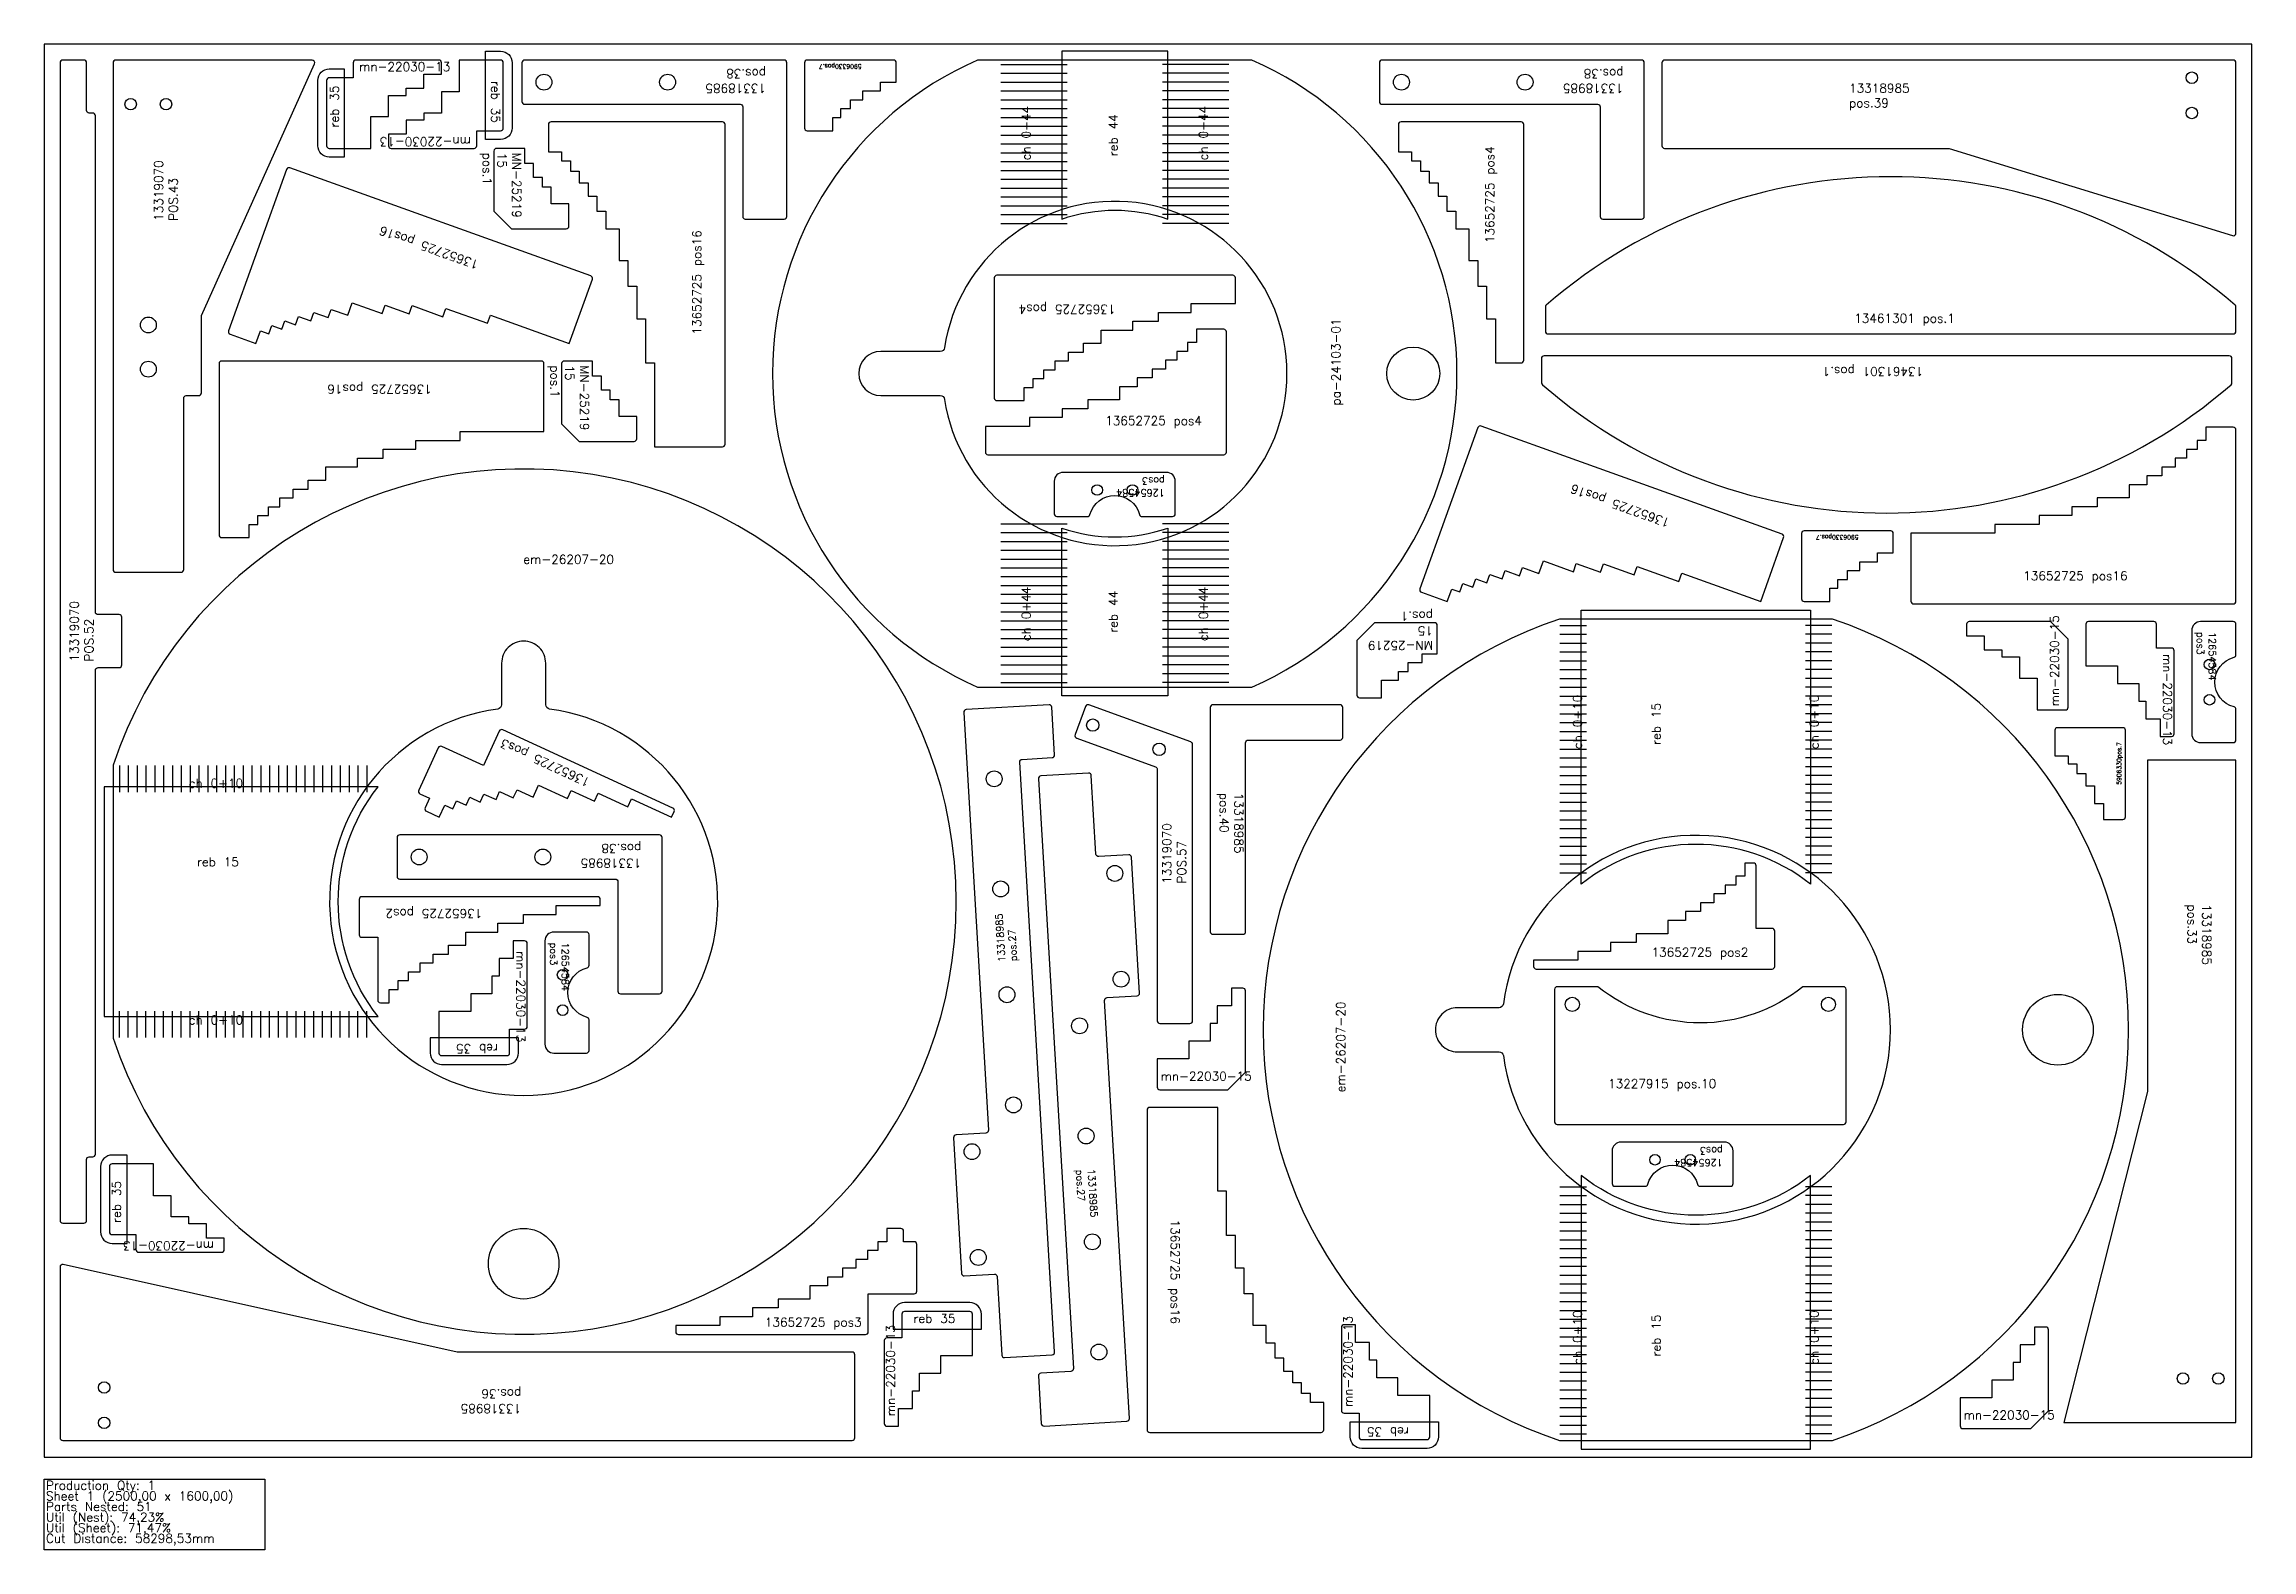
# Model space of a CAD drawing. Header units: millimetres. Extents: x 0 to 2500, y -105 to 1600.
import ezdxf

# ---------------------------------------------------------------- set-up
doc = ezdxf.new("R2010")
doc.units = ezdxf.units.MM
for name, color, linetype in [('13227915', 7, 'Continuous'), ('13318985', 7, 'Continuous'), ('13319070v01', 7, 'Continuous'), ('13461301', 7, 'Continuous'), ('13461382', 7, 'Continuous'), ('13652725', 7, 'Continuous'), ('5606330', 7, 'Continuous'), ('Chanfro', 1, 'Continuous'), ('Des.pa-24103-01', 7, 'Continuous'), ('em-26207-20', 7, 'Continuous'), ('mn-22030-13', 7, 'Continuous'), ('mn-22030-15', 7, 'Continuous'), ('MN-25219 15', 7, 'Continuous'), ('Rebaixo', 6, 'Continuous'), ('sheet', 24, 'Continuous'), ('Stats', 7, 'Continuous'), ('Texto', 7, 'Continuous')]:
    doc.layers.add(name, color=color, linetype=linetype)
doc.styles.get("Standard").update_dxf_attribs({"font": 'txt.shx'})

msp = doc.modelspace()

# ---------------------------------------------------------------- linework, layer by layer
at = {"color": 4}
for points in [[(1643.5, 1289), (1643.5, 1239), (1672.5, 1239, 0.414214), (1675.5, 1242), (1675.5, 1509, 0.414214), (1672.5, 1512), (1536.5, 1512, 0.414214), (1533.5, 1509), (1533.5, 1478), (1548.5, 1478), (1548.5, 1468), (1558.5, 1468), (1558.5, 1456), (1568.5, 1456), (1568.5, 1443), (1578.5, 1443), (1578.5, 1428), (1588.5, 1428), (1588.5, 1411), (1598.5, 1411), (1598.5, 1391), (1613.5, 1391), (1613.5, 1355), (1623.5, 1355), (1623.5, 1326), (1633.5, 1326), (1633.5, 1289)], [(1298.9, 1306.3), (1348.9, 1306.3), (1348.9, 1335.3, 0.414214), (1345.9, 1338.3), (1078.9, 1338.3, 0.414214), (1075.9, 1335.3), (1075.9, 1199.3, 0.414214), (1078.9, 1196.3), (1109.9, 1196.3), (1109.9, 1211.3), (1119.9, 1211.3), (1119.9, 1221.3), (1131.9, 1221.3), (1131.9, 1231.3), (1144.9, 1231.3), (1144.9, 1241.3), (1159.9, 1241.3), (1159.9, 1251.3), (1176.9, 1251.3), (1176.9, 1261.3), (1196.9, 1261.3), (1196.9, 1276.3), (1232.9, 1276.3), (1232.9, 1286.3), (1261.9, 1286.3), (1261.9, 1296.3), (1298.9, 1296.3)], [(1115.8, 1167.1), (1065.8, 1167.1), (1065.8, 1138.1, 0.414214), (1068.8, 1135.1), (1335.8, 1135.1, 0.414214), (1338.8, 1138.1), (1338.8, 1274.1, 0.414214), (1335.8, 1277.1), (1304.8, 1277.1), (1304.8, 1262.1), (1294.8, 1262.1), (1294.8, 1252.1), (1282.8, 1252.1), (1282.8, 1242.1), (1269.8, 1242.1), (1269.8, 1232.1), (1254.8, 1232.1), (1254.8, 1222.1), (1237.8, 1222.1), (1237.8, 1212.1), (1217.8, 1212.1), (1217.8, 1197.1), (1181.8, 1197.1), (1181.8, 1187.1), (1152.8, 1187.1), (1152.8, 1177.1), (1115.8, 1177.1)], [(1959.7, 595.7, 0.414214), (1956.7, 598.7), (1938.7, 598.7), (1938.7, 669.7, 0.414214), (1935.7, 672.7), (1925.7, 672.7), (1925.7, 657.7), (1915.7, 657.7), (1915.7, 647.7), (1903.7, 647.7), (1903.7, 637.7), (1890.7, 637.7), (1890.7, 627.7), (1875.7, 627.7), (1875.7, 617.7), (1858.7, 617.7), (1858.7, 607.7), (1838.7, 607.7), (1838.7, 592.7), (1802.7, 592.7), (1802.7, 582.7), (1773.7, 582.7), (1773.7, 572.7), (1736.7, 572.7), (1736.7, 562.7), (1686.7, 562.7), (1686.7, 555.7, 0.414214), (1689.7, 552.7), (1956.7, 552.7, 0.414214), (1959.7, 555.7)], [(356.7, 591.6, 0.414214), (359.7, 588.6), (377.7, 588.6), (377.7, 517.6, 0.414214), (380.7, 514.6), (390.7, 514.6), (390.7, 529.6), (400.7, 529.6), (400.7, 539.6), (412.7, 539.6), (412.7, 549.6), (425.7, 549.6), (425.7, 559.6), (440.7, 559.6), (440.7, 569.6), (457.7, 569.6), (457.7, 579.6), (477.7, 579.6), (477.7, 594.6), (513.7, 594.6), (513.7, 604.6), (542.7, 604.6), (542.7, 614.6), (579.7, 614.6), (579.7, 624.6), (629.7, 624.6), (629.7, 631.6, 0.414214), (626.7, 634.6), (359.7, 634.6, 0.414214), (356.7, 631.6)], [(468.3, 118.9, -0.054722), (467.7, 119), (21.7, 218.1, 0.479811), (18, 215.2), (18, 21.9, 0.414214), (21, 18.9), (915, 18.9, 0.414214), (918, 21.9), (918, 115.9, 0.414214), (915, 118.9)]]:
    msp.add_lwpolyline(points, format="xyb", close=True, dxfattribs=at)
for centre in [(68, 78.9), (68, 38.9)]:
    msp.add_circle(centre, 6.5, dxfattribs=at)
at = {"layer": '13227915', "color": 4}
msp.add_lwpolyline([(2037.5, 532.7), (1991.7, 532.7, -0.353016), (1759.4, 532.7), (1713.5, 532.7, 0.414214), (1710.5, 529.7), (1710.5, 379.7, 0.414214), (1713.5, 376.7), (2037.5, 376.7, 0.414214), (2040.5, 379.7), (2040.5, 529.7, 0.414214)], format="xyb", close=True, dxfattribs=at)
for centre in [(1730.5, 512.7), (2020.5, 512.7)]:
    msp.add_circle(centre, 8, dxfattribs=at)
at = {"layer": '13318985', "color": 4}
for points in [[(841, 1405), (841, 1579, 0.414214), (838, 1582), (544, 1582, 0.414214), (541, 1579), (541, 1535, 0.414214), (544, 1532), (788, 1532, -0.414214), (791, 1529), (791, 1405, 0.414214), (794, 1402), (838, 1402, 0.414214)], [(1812, 1405), (1812, 1579, 0.414214), (1809, 1582), (1515, 1582, 0.414214), (1512, 1579), (1512, 1535, 0.414214), (1515, 1532), (1759, 1532, -0.414214), (1762, 1529), (1762, 1405, 0.414214), (1765, 1402), (1809, 1402, 0.414214)], [(2156.5, 1482, -0.074764), (2157.4, 1481.9), (2478.1, 1383.2, 0.504604), (2482, 1386.1), (2482, 1579, 0.414214), (2479, 1582), (1835, 1582, 0.414214), (1832, 1579), (1832, 1485, 0.414214), (1835, 1482)], [(1038.9, 208, 0.414214), (1042, 205.2), (1076, 207.2, -0.414214), (1079.2, 204.4), (1084.4, 115.5, 0.414214), (1087.6, 112.7), (1141.5, 115.9, 0.414214), (1144.3, 119.1), (1104.7, 786.9, -0.414214), (1107.6, 790.1), (1141.5, 792.1, 0.414214), (1144.3, 795.2), (1141.1, 849.1, 0.414214), (1138, 852), (1044.1, 846.4, 0.414214), (1041.3, 843.2), (1069.3, 370.1, -0.414214), (1066.5, 366.9), (1032.6, 364.9, 0.414214), (1029.8, 361.7)], [(1467.5, 852), (1323.5, 852, 0.414214), (1320.5, 849), (1320.5, 595, 0.414214), (1323.5, 592), (1357.5, 592, 0.414214), (1360.5, 595), (1360.5, 809, -0.414214), (1363.5, 812), (1467.5, 812, 0.414214), (1470.5, 815), (1470.5, 849, 0.414214)], [(1231.3, 679.2, 0.414214), (1228.2, 682), (1194.2, 680, -0.414214), (1191.1, 682.8), (1185.8, 771.7, 0.414214), (1182.6, 774.5), (1128.7, 771.3, 0.414214), (1125.9, 768.1), (1165.5, 100.3, -0.414214), (1162.6, 97.1), (1128.7, 95.1, 0.414214), (1125.9, 91.9), (1129.1, 38, 0.414214), (1132.3, 35.2), (1226.1, 40.8, 0.414214), (1228.9, 43.9), (1200.9, 517.1, -0.414214), (1203.7, 520.3), (1237.6, 522.3, 0.414214), (1240.4, 525.5)], [(699.7, 527.6), (699.7, 701.6, 0.414214), (696.7, 704.6), (402.7, 704.6, 0.414214), (399.7, 701.6), (399.7, 657.6, 0.414214), (402.7, 654.6), (646.7, 654.6, -0.414214), (649.7, 651.6), (649.7, 527.6, 0.414214), (652.7, 524.6), (696.7, 524.6, 0.414214)]]:
    msp.add_lwpolyline(points, format="xyb", close=True, dxfattribs=at)
msp.add_lwpolyline([(2382, 414.1), (2287, 39.1), (2482, 39.1), (2482, 789.1), (2382, 789.1)], close=True, dxfattribs=at)
for centre, radius in [((566, 1557), 9), ((706, 1557), 9), ((1537, 1557), 9), ((1677, 1557), 9), ((2432, 1562), 6.5), ((2432, 1522), 6.5), ((1075.8, 768.1), 9), ((424.7, 679.6), 9), ((564.7, 679.6), 9), ((1083.2, 643.4), 9), ((1212.4, 661), 9), ((1219.5, 541.2), 9), ((1090.3, 523.6), 9), ((1172.5, 488.4), 9), ((1097.7, 398.8), 9), ((1050.7, 345.9), 9), ((1179.9, 363.6), 9), ((1187, 243.8), 9), ((1057.8, 226.1), 9), ((1194.4, 119), 9), ((2422, 89.1), 6.5), ((2462, 89.1), 6.5)]:
    msp.add_circle(centre, radius, dxfattribs=at)
at = {"layer": '13319070v01', "color": 4}
for points in [[(45, 265, 0.414214), (48, 268), (48, 337, -0.414214), (51, 340), (55, 340, 0.414214), (58, 343), (58, 891, -0.414214), (61, 894), (85, 894, 0.414214), (88, 897), (88, 951, 0.414214), (85, 954), (61, 954, -0.414214), (58, 957), (58, 1519, 0.414214), (55, 1522), (51, 1522, -0.414214), (48, 1525), (48, 1579, 0.414214), (45, 1582), (21, 1582, 0.414214), (18, 1579), (18, 268, 0.414214), (21, 265)], [(178, 1291.4, -0.105746), (178.3, 1292.6), (306.1, 1577.8, 0.543778), (303.4, 1582), (81, 1582, 0.414214), (78, 1579), (78, 1005, 0.414214), (81, 1002), (155, 1002, 0.414214), (158, 1005), (158, 1199, -0.414214), (161, 1202), (175, 1202, 0.414214), (178, 1205)], [(1167.5, 818.1, 0.414214), (1169.3, 814.2), (1258.5, 781.8, -0.315299), (1260.5, 778.9), (1260.5, 494, 0.414214), (1263.5, 491), (1297.5, 491, 0.414214), (1300.5, 494), (1300.5, 806.9, 0.315299), (1298.5, 809.8), (1183, 851.8, 0.414214), (1179.2, 850)]]:
    msp.add_lwpolyline(points, format="xyb", close=True, dxfattribs=at)
for centre, radius in [((98, 1532), 6.5), ((138, 1532), 6.5), ((118, 1282), 9), ((118, 1232), 9), ((1187.4, 828.9), 7), ((1262.6, 801.5), 7)]:
    msp.add_circle(centre, radius, dxfattribs=at)
at = {"layer": '13461301', "color": 4}
for points in [[(1701, 1304.6, 0.217731), (1700, 1302.3), (1700, 1274.9, 0.414214), (1703, 1271.9), (2479, 1271.9, 0.414214), (2482, 1274.9), (2482, 1302.3, 0.217731), (2481, 1304.6, 0.372558)], [(2476.5, 1214.3, 0.217731), (2477.5, 1216.5), (2477.5, 1244, 0.414214), (2474.5, 1247), (1698.5, 1247, 0.414214), (1695.5, 1244), (1695.5, 1216.5, 0.217731), (1696.6, 1214.3, 0.372558)]]:
    msp.add_lwpolyline(points, format="xyb", close=True, dxfattribs=at)
at = {"layer": '13461382', "color": 4}
for points in [[(1240.4, 1067.3, 0.341999), (1243.4, 1065.1), (1277.9, 1065.1, 0.414214), (1280.9, 1068.1), (1280.9, 1105.1, 0.414214), (1270.9, 1115.1), (1153.9, 1115.1, 0.414214), (1143.9, 1105.1), (1143.9, 1068.1, 0.414214), (1146.9, 1065.1), (1181.4, 1065.1, 0.341999), (1184.3, 1067.3, -0.774597)], [(2479.8, 905.7, 0.341999), (2482, 908.6), (2482, 943.1, 0.414214), (2479, 946.1), (2442, 946.1, 0.414214), (2432, 936.1), (2432, 819.1, 0.414214), (2442, 809.1), (2479, 809.1, 0.414214), (2482, 812.1), (2482, 846.7, 0.341999), (2479.8, 849.6, -0.774597)], [(614.8, 554.1, 0.341999), (617.1, 557), (617.1, 591.6, 0.414214), (614.1, 594.6), (577.1, 594.6, 0.414214), (567.1, 584.6), (567.1, 467.6, 0.414214), (577.1, 457.6), (614.1, 457.6, 0.414214), (617.1, 460.6), (617.1, 495.1, 0.341999), (614.8, 498, -0.774597)], [(1872.2, 308.9, 0.341999), (1875.1, 306.7), (1909.6, 306.7, 0.414214), (1912.6, 309.7), (1912.6, 346.7, 0.414214), (1902.6, 356.7), (1785.6, 356.7, 0.414214), (1775.6, 346.7), (1775.6, 309.7, 0.414214), (1778.6, 306.7), (1813.2, 306.7, 0.341999), (1816.1, 308.9, -0.774597)]]:
    msp.add_lwpolyline(points, format="xyb", close=True, dxfattribs=at)
for centre in [(1192.4, 1095.1), (1232.4, 1095.1), (2452, 897.6), (2452, 857.6), (587.1, 546.1), (587.1, 506.1), (1824.1, 336.7), (1864.1, 336.7)]:
    msp.add_circle(centre, 6, dxfattribs=at)
at = {"layer": '13652725', "color": 4}
for points in [[(768, 1144, 0.414214), (771, 1147), (771, 1509, 0.414214), (768, 1512), (574, 1512, 0.414214), (571, 1509), (571, 1478), (586, 1478), (586, 1468), (596, 1468), (596, 1456), (606, 1456), (606, 1443), (616, 1443), (616, 1428), (626, 1428), (626, 1411), (636, 1411), (636, 1391), (651, 1391), (651, 1355), (661, 1355), (661, 1326), (671, 1326), (671, 1289), (681, 1289), (681, 1239), (691, 1239), (691, 1144)], [(620.8, 1333.7, 0.414214), (618.9, 1337.5), (278.3, 1459.9, 0.414214), (274.4, 1458.1), (208.8, 1275.5, 0.414214), (210.6, 1271.7), (239.8, 1261.2), (244.9, 1275.3), (254.3, 1271.9), (257.7, 1281.4), (269, 1277.3), (272.4, 1286.7), (284.6, 1282.3), (288, 1291.7), (302.1, 1286.6), (305.5, 1296.1), (321.5, 1290.3), (324.9, 1299.7), (343.7, 1293), (348.7, 1307.1), (382.6, 1294.9), (386, 1304.3), (413.3, 1294.5), (416.7, 1303.9), (451.5, 1291.4), (454.9, 1300.8), (501.9, 1283.9), (505.3, 1293.3), (594.7, 1261.2)], [(566, 1238.2, 0.414214), (563, 1241.2), (201, 1241.2, 0.414214), (198, 1238.2), (198, 1044.2, 0.414214), (201, 1041.2), (232, 1041.2), (232, 1056.2), (242, 1056.2), (242, 1066.2), (254, 1066.2), (254, 1076.2), (267, 1076.2), (267, 1086.2), (282, 1086.2), (282, 1096.2), (299, 1096.2), (299, 1106.2), (319, 1106.2), (319, 1121.2), (355, 1121.2), (355, 1131.2), (384, 1131.2), (384, 1141.2), (421, 1141.2), (421, 1151.2), (471, 1151.2), (471, 1161.2), (566, 1161.2)], [(1969.8, 1041.4, 0.414214), (1968, 1045.2), (1627.3, 1167.6, 0.414214), (1623.5, 1165.8), (1557.9, 983.2, 0.414214), (1559.7, 979.4), (1588.9, 968.9), (1593.9, 983), (1603.3, 979.7), (1606.7, 989.1), (1618, 985), (1621.4, 994.4), (1633.6, 990), (1637, 999.4), (1651.1, 994.4), (1654.5, 1003.8), (1670.5, 998), (1673.9, 1007.4), (1692.7, 1000.7), (1697.8, 1014.8), (1731.7, 1002.6), (1735, 1012), (1762.3, 1002.2), (1765.7, 1011.6), (1800.5, 999.1), (1803.9, 1008.5), (1851, 991.6), (1854.4, 1001), (1943.8, 968.9)], [(2114, 969.1, 0.414214), (2117, 966.1), (2479, 966.1, 0.414214), (2482, 969.1), (2482, 1163.1, 0.414214), (2479, 1166.1), (2448, 1166.1), (2448, 1151.1), (2438, 1151.1), (2438, 1141.1), (2426, 1141.1), (2426, 1131.1), (2413, 1131.1), (2413, 1121.1), (2398, 1121.1), (2398, 1111.1), (2381, 1111.1), (2381, 1101.1), (2361, 1101.1), (2361, 1086.1), (2325, 1086.1), (2325, 1076.1), (2296, 1076.1), (2296, 1066.1), (2259, 1066.1), (2259, 1056.1), (2209, 1056.1), (2209, 1046.1), (2114, 1046.1)], [(519.4, 823.5, 0.414214), (515.4, 822.1), (497.4, 783), (450.2, 804.7, 0.414214), (446.2, 803.3), (424.1, 755.1, 0.414214), (425.5, 751.2), (436.4, 746.1), (431.4, 735.2, 0.414214), (432.9, 731.3), (447.4, 724.6), (453.7, 738.2), (462.8, 734), (467, 743.1), (477.9, 738.1), (482.1, 747.2), (493.9, 741.7), (498, 750.8), (511.7, 744.5), (515.8, 753.6), (531.3, 746.5), (535.5, 755.6), (553.6, 747.2), (559.9, 760.9), (592.6, 745.8), (596.8, 754.9), (623.1, 742.8), (627.3, 751.9), (660.9, 736.4), (665.1, 745.5), (710.5, 724.6), (713.5, 730.9, 0.414214), (712, 734.9)], [(1252, 396, 0.414214), (1249, 393), (1249, 31, 0.414214), (1252, 28), (1446, 28, 0.414214), (1449, 31), (1449, 62), (1434, 62), (1434, 72), (1424, 72), (1424, 84), (1414, 84), (1414, 97), (1404, 97), (1404, 112), (1394, 112), (1394, 129), (1384, 129), (1384, 149), (1369, 149), (1369, 185), (1359, 185), (1359, 214), (1349, 214), (1349, 251), (1339, 251), (1339, 301), (1329, 301), (1329, 396)], [(930.2, 138.9, 0.414214), (933.2, 141.9), (933.2, 184.9), (985.2, 184.9, 0.414214), (988.2, 187.9), (988.2, 240.9, 0.414214), (985.2, 243.9), (973.2, 243.9), (973.2, 255.9, 0.414214), (970.2, 258.9), (954.2, 258.9), (954.2, 243.9), (944.2, 243.9), (944.2, 233.9), (932.2, 233.9), (932.2, 223.9), (919.2, 223.9), (919.2, 213.9), (904.2, 213.9), (904.2, 203.9), (887.2, 203.9), (887.2, 193.9), (867.2, 193.9), (867.2, 178.9), (831.2, 178.9), (831.2, 168.9), (802.2, 168.9), (802.2, 158.9), (765.2, 158.9), (765.2, 148.9), (715.2, 148.9), (715.2, 141.9, 0.414214), (718.2, 138.9)]]:
    msp.add_lwpolyline(points, format="xyb", close=True, dxfattribs=at)
at = {"layer": '5606330', "color": 4}
for points in [[(965, 1579, 0.414214), (962, 1582), (864, 1582, 0.414214), (861, 1579), (861, 1505, 0.414214), (864, 1502), (893, 1502), (893, 1517), (902, 1517), (902, 1527), (913, 1527), (913, 1537), (927, 1537), (927, 1547), (947, 1547), (947, 1557), (965, 1557)], [(2094, 1045.9, 0.414214), (2091, 1048.9), (1993, 1048.9, 0.414214), (1990, 1045.9), (1990, 971.9, 0.414214), (1993, 968.9), (2022, 968.9), (2022, 983.9), (2031, 983.9), (2031, 993.9), (2042, 993.9), (2042, 1003.9), (2056, 1003.9), (2056, 1013.9), (2076, 1013.9), (2076, 1023.9), (2094, 1023.9)], [(2353.9, 722, 0.414214), (2356.9, 725), (2356.9, 823, 0.414214), (2353.9, 826), (2279.9, 826, 0.414214), (2276.9, 823), (2276.9, 794), (2291.9, 794), (2291.9, 785), (2301.9, 785), (2301.9, 774), (2311.9, 774), (2311.9, 760), (2321.9, 760), (2321.9, 740), (2331.9, 740), (2331.9, 722)]]:
    msp.add_lwpolyline(points, format="xyb", close=True, dxfattribs=at)
at = {"layer": 'Chanfro', "color": 2}
for p, q in [((1083.4, 1577), (1158.4, 1577)), ((1341.4, 1577), (1266.4, 1577)), ((1083.4, 1567), (1158.4, 1567)), ((1083.4, 1557), (1158.4, 1557)), ((1341.4, 1567), (1266.4, 1567)), ((1341.4, 1557), (1266.4, 1557)), ((1083.4, 1547), (1158.4, 1547)), ((1083.4, 1537), (1158.4, 1537)), ((1083.4, 1527), (1158.4, 1527)), ((1341.4, 1547), (1266.4, 1547)), ((1341.4, 1537), (1266.4, 1537)), ((1341.4, 1527), (1266.4, 1527)), ((1083.4, 1517), (1158.4, 1517)), ((1083.4, 1507), (1158.4, 1507)), ((1341.4, 1517), (1266.4, 1517)), ((1341.4, 1507), (1266.4, 1507)), ((1083.4, 1497), (1158.4, 1497)), ((1083.4, 1487), (1158.4, 1487)), ((1083.4, 1477), (1158.4, 1477)), ((1341.4, 1497), (1266.4, 1497)), ((1341.4, 1487), (1266.4, 1487)), ((1341.4, 1477), (1266.4, 1477)), ((1083.4, 1467), (1158.4, 1467)), ((1083.4, 1457), (1158.4, 1457)), ((1341.4, 1467), (1266.4, 1467)), ((1341.4, 1457), (1266.4, 1457)), ((1083.4, 1447), (1158.4, 1447)), ((1083.4, 1437), (1158.4, 1437)), ((1083.4, 1427), (1158.4, 1427)), ((1341.4, 1447), (1266.4, 1447)), ((1341.4, 1437), (1266.4, 1437)), ((1341.4, 1427), (1266.4, 1427)), ((1083.4, 1417), (1158.4, 1417)), ((1083.4, 1407), (1158.4, 1407)), ((1341.4, 1417), (1266.4, 1417)), ((1341.4, 1407), (1266.4, 1407)), ((1083.4, 1397), (1158.4, 1397)), ((1341.4, 1397), (1266.4, 1397)), ((1083.4, 1057), (1158.4, 1057)), ((1341.4, 1057), (1266.4, 1057)), ((1083.4, 1047), (1158.4, 1047)), ((1083.4, 1037), (1158.4, 1037)), ((1083.4, 1027), (1158.4, 1027)), ((1341.4, 1047), (1266.4, 1047)), ((1341.4, 1037), (1266.4, 1037)), ((1341.4, 1027), (1266.4, 1027)), ((1083.4, 1017), (1158.4, 1017)), ((1083.4, 1007), (1158.4, 1007)), ((1341.4, 1017), (1266.4, 1017)), ((1341.4, 1007), (1266.4, 1007)), ((1083.4, 997), (1158.4, 997)), ((1083.4, 987), (1158.4, 987)), ((1083.4, 977), (1158.4, 977)), ((1341.4, 997), (1266.4, 997)), ((1341.4, 987), (1266.4, 987)), ((1341.4, 977), (1266.4, 977)), ((1083.4, 967), (1158.4, 967)), ((1083.4, 957), (1158.4, 957)), ((1341.4, 967), (1266.4, 967)), ((1341.4, 957), (1266.4, 957)), ((1083.4, 947), (1158.4, 947)), ((1083.4, 937), (1158.4, 937)), ((1083.4, 927), (1158.4, 927)), ((1341.4, 947), (1266.4, 947)), ((1341.4, 937), (1266.4, 937)), ((1341.4, 927), (1266.4, 927)), ((1083.4, 917), (1158.4, 917)), ((1083.4, 907), (1158.4, 907)), ((1341.4, 917), (1266.4, 917)), ((1341.4, 907), (1266.4, 907)), ((1083.4, 897), (1158.4, 897)), ((1083.4, 887), (1158.4, 887)), ((1083.4, 877), (1158.4, 877)), ((1341.4, 897), (1266.4, 897)), ((1341.4, 887), (1266.4, 887)), ((1341.4, 877), (1266.4, 877))]:
    msp.add_line(p, q, dxfattribs=at)
at = {"layer": 'Chanfro', "color": 1}
for p, q in [((1716.4, 941.7), (1746.4, 941.7)), ((1716.4, 931.7), (1746.4, 931.7)), ((2024.4, 941.7), (1994.4, 941.7)), ((2024.4, 931.7), (1994.4, 931.7)), ((1716.4, 921.7), (1746.4, 921.7)), ((1716.4, 911.7), (1746.4, 911.7)), ((1716.4, 901.7), (1746.4, 901.7)), ((2024.4, 921.7), (1994.4, 921.7)), ((2024.4, 911.7), (1994.4, 911.7)), ((2024.4, 901.7), (1994.4, 901.7)), ((1716.4, 891.7), (1746.4, 891.7)), ((1716.4, 881.7), (1746.4, 881.7)), ((2024.4, 891.7), (1994.4, 891.7)), ((2024.4, 881.7), (1994.4, 881.7)), ((1716.4, 871.7), (1746.4, 871.7)), ((1716.4, 861.7), (1746.4, 861.7)), ((1716.4, 851.7), (1746.4, 851.7)), ((2024.4, 871.7), (1994.4, 871.7)), ((2024.4, 861.7), (1994.4, 861.7)), ((2024.4, 851.7), (1994.4, 851.7)), ((1716.4, 841.7), (1746.4, 841.7)), ((1716.4, 831.7), (1746.4, 831.7)), ((2024.4, 841.7), (1994.4, 841.7)), ((2024.4, 831.7), (1994.4, 831.7)), ((1716.4, 821.7), (1746.4, 821.7)), ((1716.4, 811.7), (1746.4, 811.7)), ((1716.4, 801.7), (1746.4, 801.7)), ((2024.4, 821.7), (1994.4, 821.7)), ((2024.4, 811.7), (1994.4, 811.7)), ((2024.4, 801.7), (1994.4, 801.7)), ((85.3, 783), (85.3, 753)), ((95.3, 783), (95.3, 753)), ((105.3, 783), (105.3, 753)), ((115.3, 783), (115.3, 753)), ((125.3, 783), (125.3, 753)), ((135.3, 783), (135.3, 753)), ((145.3, 783), (145.3, 753)), ((155.3, 783), (155.3, 753)), ((165.3, 783), (165.3, 753)), ((175.3, 783), (175.3, 753)), ((185.3, 783), (185.3, 753)), ((195.3, 783), (195.3, 753)), ((205.3, 783), (205.3, 753)), ((215.3, 783), (215.3, 753)), ((225.3, 783), (225.3, 753)), ((235.3, 783), (235.3, 753)), ((245.3, 783), (245.3, 753)), ((255.3, 783), (255.3, 753)), ((265.3, 783), (265.3, 753)), ((275.3, 783), (275.3, 753)), ((285.3, 783), (285.3, 753)), ((295.3, 783), (295.3, 753)), ((305.3, 783), (305.3, 753)), ((315.3, 783), (315.3, 753)), ((325.3, 783), (325.3, 753)), ((335.3, 783), (335.3, 753)), ((345.3, 783), (345.3, 753)), ((355.3, 783), (355.3, 753)), ((365.3, 783), (365.3, 753)), ((1716.4, 791.7), (1746.4, 791.7)), ((1716.4, 781.7), (1746.4, 781.7)), ((2024.4, 791.7), (1994.4, 791.7)), ((2024.4, 781.7), (1994.4, 781.7)), ((1716.4, 771.7), (1746.4, 771.7)), ((1716.4, 761.7), (1746.4, 761.7)), ((1716.4, 751.7), (1746.4, 751.7)), ((2024.4, 771.7), (1994.4, 771.7)), ((2024.4, 761.7), (1994.4, 761.7)), ((2024.4, 751.7), (1994.4, 751.7)), ((1716.4, 741.7), (1746.4, 741.7)), ((1716.4, 731.7), (1746.4, 731.7)), ((2024.4, 741.7), (1994.4, 741.7)), ((2024.4, 731.7), (1994.4, 731.7)), ((1716.4, 721.7), (1746.4, 721.7)), ((1716.4, 711.7), (1746.4, 711.7)), ((1716.4, 701.7), (1746.4, 701.7)), ((2024.4, 721.7), (1994.4, 721.7)), ((2024.4, 711.7), (1994.4, 711.7)), ((2024.4, 701.7), (1994.4, 701.7)), ((1716.4, 691.7), (1746.4, 691.7)), ((1716.4, 681.7), (1746.4, 681.7)), ((2024.4, 691.7), (1994.4, 691.7)), ((2024.4, 681.7), (1994.4, 681.7)), ((1716.4, 671.7), (1746.4, 671.7)), ((1716.4, 661.7), (1746.4, 661.7)), ((2024.4, 671.7), (1994.4, 671.7)), ((2024.4, 661.7), (1994.4, 661.7)), ((85.3, 475), (85.3, 505)), ((95.3, 475), (95.3, 505)), ((105.3, 475), (105.3, 505)), ((115.3, 475), (115.3, 505)), ((125.3, 475), (125.3, 505)), ((135.3, 475), (135.3, 505)), ((145.3, 475), (145.3, 505)), ((155.3, 475), (155.3, 505)), ((165.3, 475), (165.3, 505)), ((175.3, 475), (175.3, 505)), ((185.3, 475), (185.3, 505)), ((195.3, 475), (195.3, 505)), ((205.3, 475), (205.3, 505)), ((215.3, 475), (215.3, 505)), ((225.3, 475), (225.3, 505)), ((235.3, 475), (235.3, 505)), ((245.3, 475), (245.3, 505)), ((255.3, 475), (255.3, 505)), ((265.3, 475), (265.3, 505)), ((275.3, 475), (275.3, 505)), ((285.3, 475), (285.3, 505)), ((295.3, 475), (295.3, 505)), ((305.3, 475), (305.3, 505)), ((315.3, 475), (315.3, 505)), ((325.3, 475), (325.3, 505)), ((335.3, 475), (335.3, 505)), ((345.3, 475), (345.3, 505)), ((355.3, 475), (355.3, 505)), ((365.3, 475), (365.3, 505)), ((1716.4, 306.2), (1746.4, 306.2)), ((2024.4, 306.2), (1994.4, 306.2)), ((1716.4, 296.2), (1746.4, 296.2)), ((1716.4, 286.2), (1746.4, 286.2)), ((1716.4, 276.2), (1746.4, 276.2)), ((2024.4, 296.2), (1994.4, 296.2)), ((2024.4, 286.2), (1994.4, 286.2)), ((2024.4, 276.2), (1994.4, 276.2)), ((1716.4, 266.2), (1746.4, 266.2)), ((1716.4, 256.2), (1746.4, 256.2)), ((2024.4, 266.2), (1994.4, 266.2)), ((2024.4, 256.2), (1994.4, 256.2)), ((1716.4, 246.2), (1746.4, 246.2)), ((1716.4, 236.2), (1746.4, 236.2)), ((1716.4, 226.2), (1746.4, 226.2)), ((2024.4, 246.2), (1994.4, 246.2)), ((2024.4, 236.2), (1994.4, 236.2)), ((2024.4, 226.2), (1994.4, 226.2)), ((1716.4, 216.2), (1746.4, 216.2)), ((1716.4, 206.2), (1746.4, 206.2)), ((2024.4, 216.2), (1994.4, 216.2)), ((2024.4, 206.2), (1994.4, 206.2)), ((1716.4, 196.2), (1746.4, 196.2)), ((1716.4, 186.2), (1746.4, 186.2)), ((1716.4, 176.2), (1746.4, 176.2)), ((2024.4, 196.2), (1994.4, 196.2)), ((2024.4, 186.2), (1994.4, 186.2)), ((2024.4, 176.2), (1994.4, 176.2)), ((1716.4, 166.2), (1746.4, 166.2)), ((1716.4, 156.2), (1746.4, 156.2)), ((2024.4, 166.2), (1994.4, 166.2)), ((2024.4, 156.2), (1994.4, 156.2)), ((1716.4, 146.2), (1746.4, 146.2)), ((1716.4, 136.2), (1746.4, 136.2)), ((1716.4, 126.2), (1746.4, 126.2)), ((2024.4, 146.2), (1994.4, 146.2)), ((2024.4, 136.2), (1994.4, 136.2)), ((2024.4, 126.2), (1994.4, 126.2)), ((1716.4, 116.2), (1746.4, 116.2)), ((1716.4, 106.2), (1746.4, 106.2)), ((2024.4, 116.2), (1994.4, 116.2)), ((2024.4, 106.2), (1994.4, 106.2)), ((1716.4, 96.2), (1746.4, 96.2)), ((1716.4, 86.2), (1746.4, 86.2)), ((1716.4, 76.2), (1746.4, 76.2)), ((2024.4, 96.2), (1994.4, 96.2)), ((2024.4, 86.2), (1994.4, 86.2)), ((2024.4, 76.2), (1994.4, 76.2)), ((1716.4, 66.2), (1746.4, 66.2)), ((1716.4, 56.2), (1746.4, 56.2)), ((2024.4, 66.2), (1994.4, 66.2)), ((2024.4, 56.2), (1994.4, 56.2)), ((1716.4, 46.2), (1746.4, 46.2)), ((1716.4, 36.2), (1746.4, 36.2)), ((1716.4, 26.2), (1746.4, 26.2)), ((2024.4, 46.2), (1994.4, 46.2)), ((2024.4, 36.2), (1994.4, 36.2)), ((2024.4, 26.2), (1994.4, 26.2))]:
    msp.add_line(p, q, dxfattribs=at)
at = {"layer": 'Des.pa-24103-01', "color": 2}
for points in [[(1057, 872), (1367.7, 872, 0.653965), (1367.7, 1582), (1057, 1582, 0.653965)], [(947.4, 1202), (1014.6, 1202, -0.37077), (1019.6, 1197.8, 13.257907), (1019.6, 1256.3, -0.37077), (1014.6, 1252), (947.4, 1252, 0.999981)]]:
    msp.add_lwpolyline(points, format="xyb", close=True, dxfattribs=at)
msp.add_circle((1550.4, 1227), 30, dxfattribs=at)
at = {"layer": 'em-26207-20', "color": 1}
for points in [[(78, 783.5), (78, 474.5, 6.180615)], [(1715.9, 948.9, 0.721472), (1715.9, 18.9), (2025, 18.9, 0.721472), (2025, 948.9)], [(518, 852, -0.375565), (513.7, 847.1, 14.933034), (572.3, 847.1, -0.375565), (568, 852), (568, 899, 0.414214), (543, 924), (543, 924, 0.414214), (518, 899)], [(1647.5, 508.9), (1600.4, 508.9, 0.414214), (1575.4, 483.9), (1575.4, 483.9, 0.414214), (1600.4, 458.9), (1647.5, 458.9, -0.375565), (1652.4, 454.6, 14.933034), (1652.4, 513.3, -0.375565)]]:
    msp.add_lwpolyline(points, format="xyb", close=True, dxfattribs=at)
for centre in [(2280.4, 483.9), (543, 219)]:
    msp.add_circle(centre, 40, dxfattribs=at)
at = {"layer": 'mn-22030-13', "color": 2}
for points in [[(322.9, 1562, 0.414214), (319.9, 1559), (319.9, 1485, 0.414214), (322.9, 1482), (369.9, 1482), (369.9, 1518), (389.9, 1518), (389.9, 1542), (409.9, 1542), (409.9, 1550), (429.9, 1550), (429.9, 1566), (449.9, 1566), (449.9, 1579, 0.414214), (446.9, 1582), (352.9, 1582, 0.414214), (349.9, 1579), (349.9, 1562)], [(516.9, 1502, 0.414214), (519.9, 1505), (519.9, 1579, 0.414214), (516.9, 1582), (469.9, 1582), (469.9, 1546), (449.9, 1546), (449.9, 1522), (429.9, 1522), (429.9, 1514), (409.9, 1514), (409.9, 1498), (389.9, 1498), (389.9, 1485, 0.414214), (392.9, 1482), (486.9, 1482, 0.414214), (489.9, 1485), (489.9, 1502)], [(2392, 943.1, 0.414214), (2389, 946.1), (2315, 946.1, 0.414214), (2312, 943.1), (2312, 896.1), (2348, 896.1), (2348, 876.1), (2372, 876.1), (2372, 856.1), (2380, 856.1), (2380, 836.1), (2396, 836.1), (2396, 816.1), (2409, 816.1, 0.414214), (2412, 819.1), (2412, 913.1, 0.414214), (2409, 916.1), (2392, 916.1)], [(1489, 22.9, 0.414214), (1492, 19.9), (1566, 19.9, 0.414214), (1569, 22.9), (1569, 69.9), (1533, 69.9), (1533, 89.9), (1509, 89.9), (1509, 109.9), (1501, 109.9), (1501, 129.9), (1485, 129.9), (1485, 149.9), (1472, 149.9, 0.414214), (1469, 146.9), (1469, 52.9, 0.414214), (1472, 49.9), (1489, 49.9)]]:
    msp.add_lwpolyline(points, format="xyb", close=True, dxfattribs=at)
at = {"layer": 'mn-22030-13', "color": 3}
for points in [[(527.1, 457.6), (527.1, 484.6), (544.1, 484.6, 0.414214), (547.1, 487.6), (547.1, 581.6, 0.414214), (544.1, 584.6), (531.1, 584.6), (531.1, 564.6), (515.1, 564.6), (515.1, 544.6), (507.1, 544.6), (507.1, 524.6), (483.1, 524.6), (483.1, 504.6), (447.1, 504.6), (447.1, 457.6, 0.414214), (450.1, 454.6), (524.1, 454.6, 0.414214)], [(76.9, 252), (103.9, 252), (103.9, 235, 0.414214), (106.9, 232), (200.9, 232, 0.414214), (203.9, 235), (203.9, 248), (183.9, 248), (183.9, 264), (163.9, 264), (163.9, 272), (143.9, 272), (143.9, 296), (123.9, 296), (123.9, 332), (76.9, 332, 0.414214), (73.9, 329), (73.9, 255, 0.414214)], [(971.3, 161.9), (971.3, 134.9), (954.3, 134.9, 0.414214), (951.3, 131.9), (951.3, 37.9, 0.414214), (954.3, 34.9), (967.3, 34.9), (967.3, 54.9), (983.3, 54.9), (983.3, 74.9), (991.3, 74.9), (991.3, 94.9), (1015.3, 94.9), (1015.3, 114.9), (1051.3, 114.9), (1051.3, 161.9, 0.414214), (1048.3, 164.9), (974.3, 164.9, 0.414214)]]:
    msp.add_lwpolyline(points, format="xyb", close=True, dxfattribs=at)
at = {"layer": 'mn-22030-15', "color": 4}
for points in [[(2257, 882.1), (2257, 846.1), (2289, 846.1, 0.414214), (2292, 849.1), (2292, 926.1), (2272, 946.1), (2180, 946.1, 0.414214), (2177, 943.1), (2177, 930.1), (2197, 930.1), (2197, 914.1), (2217, 914.1), (2217, 906.1), (2237, 906.1), (2237, 882.1)], [(1296.4, 451), (1260.4, 451), (1260.4, 419, 0.414214), (1263.4, 416), (1340.4, 416), (1360.4, 436), (1360.4, 528, 0.414214), (1357.4, 531), (1344.4, 531), (1344.4, 511), (1328.4, 511), (1328.4, 491), (1320.4, 491), (1320.4, 471), (1296.4, 471)], [(2205.7, 67.3), (2169.7, 67.3), (2169.7, 35.3, 0.414214), (2172.7, 32.3), (2249.7, 32.3), (2269.7, 52.3), (2269.7, 144.3, 0.414214), (2266.7, 147.3), (2253.7, 147.3), (2253.7, 127.3), (2237.7, 127.3), (2237.7, 107.3), (2229.7, 107.3), (2229.7, 87.3), (2205.7, 87.3)]]:
    msp.add_lwpolyline(points, format="xyb", close=True, dxfattribs=at)
at = {"layer": 'MN-25219 15', "color": 4}
for points in [[(509.3, 1479), (509.3, 1411), (529.3, 1391), (591.3, 1391, 0.414214), (594.3, 1394), (594.3, 1419), (574.3, 1419), (574.3, 1438), (564.3, 1438), (564.3, 1449), (554.3, 1449), (554.3, 1465), (544.3, 1465), (544.3, 1482), (512.3, 1482, 0.414214)], [(586, 1238.2), (586, 1170.2), (606, 1150.2), (668, 1150.2, 0.414214), (671, 1153.2), (671, 1178.2), (651, 1178.2), (651, 1197.2), (641, 1197.2), (641, 1208.2), (631, 1208.2), (631, 1224.2), (621, 1224.2), (621, 1241.2), (589, 1241.2, 0.414214)], [(1574.6, 944.8), (1506.6, 944.8), (1486.6, 924.8), (1486.6, 862.8, 0.414214), (1489.6, 859.8), (1514.6, 859.8), (1514.6, 879.8), (1533.6, 879.8), (1533.6, 889.8), (1544.6, 889.8), (1544.6, 899.8), (1560.6, 899.8), (1560.6, 909.8), (1577.6, 909.8), (1577.6, 941.8, 0.414214)]]:
    msp.add_lwpolyline(points, format="xyb", close=True, dxfattribs=at)
at = {"layer": 'Rebaixo', "color": 2}
for points in [[(499.9, 1592), (516.9, 1592, -0.414214), (529.9, 1579), (529.9, 1505, -0.414214), (516.9, 1492), (499.9, 1492)], [(1152.4, 1402, -0.166667), (1272.4, 1402), (1272.4, 1592), (1152.4, 1592)], [(339.9, 1472), (322.9, 1472, -0.414214), (309.9, 1485), (309.9, 1559, -0.414214), (322.9, 1572), (339.9, 1572)], [(1152.4, 1052, 0.166667), (1272.4, 1052), (1272.4, 862), (1152.4, 862)], [(1579, 39.9), (1579, 22.9, -0.414214), (1566, 9.9), (1492, 9.9, -0.414214), (1479, 22.9), (1479, 39.9)]]:
    msp.add_lwpolyline(points, format="xyb", close=True, dxfattribs=at)
at = {"layer": 'Rebaixo', "color": 1}
for points in [[(1740.4, 648.8), (1740.4, 958.9), (2000.4, 958.9), (2000.4, 648.8, 0.346737)], [(378.1, 759), (68, 759), (68, 499), (378.1, 499, -0.346737)], [(1740.4, 319), (1740.4, 8.9), (2000.4, 8.9), (2000.4, 319, -0.346737)]]:
    msp.add_lwpolyline(points, format="xyb", close=True, dxfattribs=at)
at = {"layer": 'Rebaixo', "color": 3}
for points in [[(437.1, 474.6), (437.1, 457.6, 0.414214), (450.1, 444.6), (524.1, 444.6, 0.414214), (537.1, 457.6), (537.1, 474.6)], [(93.9, 342), (76.9, 342, 0.414214), (63.9, 329), (63.9, 255, 0.414214), (76.9, 242), (93.9, 242)], [(1061.3, 144.9), (1061.3, 161.9, 0.414214), (1048.3, 174.9), (974.3, 174.9, 0.414214), (961.3, 161.9), (961.3, 144.9)]]:
    msp.add_lwpolyline(points, format="xyb", close=True, dxfattribs=at)
at = {"layer": 'sheet', "color": 7}
msp.add_lwpolyline([(0, 0), (2500, 0), (2500, 1600), (0, 1600)], close=True, dxfattribs=at)
at = {"layer": 'Stats', "color": 151}
msp.add_lwpolyline([(0, -25), (250, -25), (250, -105), (0, -105), (0, -25)], close=True, dxfattribs=at)

# ---------------------------------------------------------------- texts
at = {"layer": 'Chanfro', "color": 2, "char_height": 10, "rotation": 90}
for insert, attachment_point in [((1107, 1468.4), 1), ((1317.7, 1468.4), 7), ((1107, 985.6), 3), ((1317.7, 985.6), 9)]:
    msp.add_mtext_dynamic_manual_height_columns('ch 0+44', width=58.231, gutter_width=12.5, heights=[0], dxfattribs=dict(at, insert=insert, attachment_point=attachment_point))
at = {"layer": 'Chanfro', "color": 1, "char_height": 10, "rotation": 90}
for insert, attachment_point in [((1731.4, 801.7), 1), ((2009.4, 801.7), 7), ((1731.4, 166.2), 3), ((2009.4, 166.2), 9)]:
    msp.add_mtext_dynamic_manual_height_columns('ch 0+10', width=80.208, gutter_width=12.5, heights=[0], dxfattribs=dict(at, insert=insert, attachment_point=attachment_point))
at = {"layer": 'Chanfro', "color": 1, "char_height": 10}
for insert, attachment_point in [((225.3, 768), 3), ((225.3, 490), 9)]:
    msp.add_mtext_dynamic_manual_height_columns('ch 0+10', width=80.208, gutter_width=12.5, heights=[0], dxfattribs=dict(at, insert=insert, attachment_point=attachment_point))
at = {"layer": 'Rebaixo', "color": 2, "char_height": 10}
for s, width, insert, attachment_point, rotation in [('reb 35', 45.804, (323.7, 1505.6), 1, 90), ('reb 35', 45.804, (516.2, 1558.4), 1, 270), ('reb 44', 66.309, (1205.6, 1473.1), 1, 90), ('reb 44', 66.309, (1205.6, 980.9), 3, 90), ('reb 35', 45.804, (1545.4, 23.7), 1, 180)]:
    msp.add_mtext_dynamic_manual_height_columns(s, width=width, gutter_width=12.5, heights=[0], dxfattribs=dict(at, insert=insert, attachment_point=attachment_point, rotation=rotation))
at = {"layer": 'Rebaixo', "color": 1, "char_height": 10, "rotation": 90}
for insert, attachment_point in [((1820.5, 806.5), 1), ((1820.5, 161.4), 3)]:
    msp.add_mtext_dynamic_manual_height_columns('reb 15', width=70.517, gutter_width=12.5, heights=[0], dxfattribs=dict(at, insert=insert, attachment_point=attachment_point))
at = {"layer": 'Rebaixo', "color": 1, "insert": (220.5, 679), "char_height": 10, "attachment_point": 3}
msp.add_mtext_dynamic_manual_height_columns('reb 15', width=70.517, gutter_width=12.5, heights=[0], dxfattribs=at)
at = {"layer": 'Rebaixo', "color": 3, "char_height": 10, "attachment_point": 3}
for insert, rotation in [((466.4, 457.5), 180), ((76.9, 312.7), 90)]:
    msp.add_mtext_dynamic_manual_height_columns('reb 35', width=45.804, gutter_width=12.5, heights=[0], dxfattribs=dict(at, insert=insert, rotation=rotation))
at = {"layer": 'Rebaixo', "color": 3, "insert": (1031.9, 162), "char_height": 10, "attachment_point": 3}
msp.add_mtext_dynamic_manual_height_columns('reb 35', width=45.804, gutter_width=12.5, heights=[0], dxfattribs=at)
at = {"layer": 'Stats', "color": 60}
for s, p in [('Sheet 1 (2500,00 x 1600,00)', (2, -49)), ('Production Qty: 1', (2, -37)), ('Parts Nested: 51', (2, -61)), ('Util (Nest): 74,23%', (2, -73)), ('Util (Sheet): 71,47%', (2, -85)), ('Cut Distance: 58298,53mm', (2, -97))]:
    msp.add_text(s, height=10, dxfattribs=at).set_placement(p)
at = {"layer": 'Texto', "color": 2, "insert": (356.6, 1579.5), "char_height": 10, "width": 127.009, "attachment_point": 1}
msp.add_mtext('mn-22030-13', dxfattribs=at)
at = {"layer": 'Texto', "color": 4, "attachment_point": 1}
for s, insert, char_height, width, rotation in [('5906330pos.7', (925.6, 1572.2), 5, 8.292, 180), ('13318985 pos.38', (817.4, 1544.9), 10, 58.452, 180), ('13318985 pos.38', (1788.4, 1544.9), 10, 58.452, 180), ('MN-25219 15\\Ppos.1', (540.1, 1477.1), 10, 85.241, 270), ('13652725 pos4', (1632.1, 1374.7), 10, 122.875, 90), ('13319070\\PPOS.43', (124.6, 1399.9), 10, 77.015, 90), ('13652725 pos16', (489.7, 1344.8), 10, 122.875, 160.2375), ('13652725 pos16', (734.1, 1271.1), 10, 122.875, 90), ('13652725 pos4', (1213.2, 1294.8), 10, 122.875, 180), ('MN-25219 15\\Ppos.1', (616.8, 1236.3), 10, 85.241, 270), ('13461301 pos.1', (2127.8, 1224.3), 10, 340.703, 180), ('13652725 pos16', (438.9, 1204.3), 10, 122.875, 180), ('12654584\\Ppos3', (1269, 1087.9), 8, 29.532, 180), ('13652725 pos16', (1838.7, 1052.5), 10, 122.875, 160.2375), ('5906330pos.7', (2054.6, 1039.1), 5, 8.292, 180), ('13319070\\PPOS.52', (29.1, 900.9), 10, 77.015, 90), ('MN-25219 15\\Ppos.1', (1572.6, 914), 10, 85.241, 180), ('mn-22030-15', (2271.6, 850), 10, 104.045, 90), ('12654584\\Ppos3', (2459.2, 934.3), 8, 29.532, 270), ('13652725 pos3', (615.1, 758.7), 10, 122.875, 155.2857), ('5906330pos.7', (2347.1, 761.4), 5, 8.292, 90), ('13318985 pos.40', (1357.9, 752.1), 10, 58.452, 270), ('13319070\\PPOS.57', (1266.4, 649.3), 10, 77.015, 90), ('13318985 pos.38', (676.1, 667.5), 10, 58.452, 180), ('13652725 pos2', (496.2, 610.5), 10, 122.875, 180), ('13318985 pos.27', (1080.4, 560.5), 8, 58.452, 93.3913), ('13318985 pos.33', (2453.9, 625.9), 10, 58.452, 270), ('12654584\\Ppos3', (594.2, 582.7), 8, 29.532, 270), ('12654584\\Ppos3', (1900.8, 329.5), 8, 29.532, 180), ('13318985 pos.27', (1189.8, 326.6), 8, 58.452, 273.3913), ('13652725 pos16', (1285.8, 268.9), 10, 122.875, 270), ('13318985 pos.36', (540.2, 49.9), 10, 58.452, 180)]:
    msp.add_mtext(s, dxfattribs=dict(at, insert=insert, char_height=char_height, width=width, rotation=rotation))
at = {"layer": 'Texto', "color": 4, "char_height": 10, "attachment_point": 1}
for s, insert, width in [('13318985 pos.39', (2043.9, 1555.1), 58.452), ('13461301 pos.1', (2049.7, 1294.6), 340.703), ('13652725 pos4', (1201.5, 1178.6), 122.875), ('13652725 pos16', (2241.1, 1003), 122.875), ('13652725 pos2', (1820.2, 576.7), 122.875), ('mn-22030-15', (1264.2, 436.4), 104.045), ('13227915 pos.10', (1771, 427.9), 353.6), ('13652725 pos3', (816.1, 157.8), 122.875), ('mn-22030-15', (2173.5, 52.7), 104.045)]:
    msp.add_mtext(s, dxfattribs=dict(at, insert=insert, width=width))
at = {"layer": 'Texto', "color": 2, "char_height": 10, "attachment_point": 1}
for s, insert, width, rotation in [('mn-22030-13', (483.3, 1484.5), 127.009, 180), ('pa-24103-01', (1457.8, 1190.8), 140.261, 90), ('mn-22030-13', (2409.5, 909.5), 127.009, 270), ('mn-22030-13', (1471.5, 56.6), 127.009, 90)]:
    msp.add_mtext(s, dxfattribs=dict(at, insert=insert, width=width, rotation=rotation))
at = {"layer": 'Texto', "color": 1, "insert": (542.5, 1021.6), "char_height": 10, "width": 33.433, "attachment_point": 1}
msp.add_mtext('em-26207-20', dxfattribs=at)
at = {"layer": 'Texto', "color": 3, "char_height": 10, "width": 127.009, "attachment_point": 1}
for insert, rotation in [((544.8, 573.1), 270), ((192.5, 234.2), 180), ((953.5, 46.3), 90)]:
    msp.add_mtext('mn-22030-13', dxfattribs=dict(at, insert=insert, rotation=rotation))
at = {"layer": 'Texto', "color": 1, "insert": (1463.2, 413), "char_height": 10, "width": 33.433, "attachment_point": 1, "rotation": 90}
msp.add_mtext('em-26207-20', dxfattribs=at)

doc.saveas('drawing.dxf')
